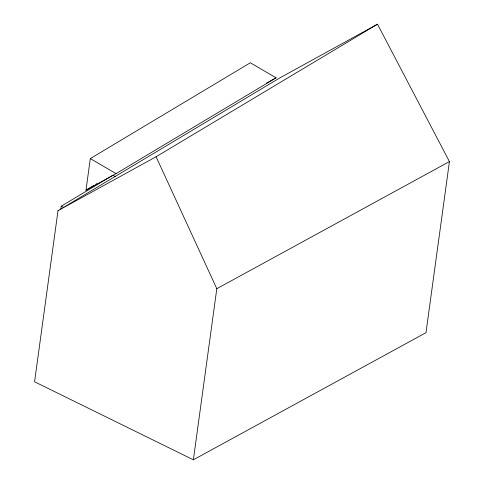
<?xml version="1.0" encoding="UTF-8"?>
<svg xmlns="http://www.w3.org/2000/svg" width="484" height="484" viewBox="0 0 484 484"><rect width="100%" height="100%" fill="white"/><g stroke="black" fill="none" stroke-linecap="round" stroke-linejoin="round"><path stroke-width="0.73" d="M58.007 210.697L34.57 381.785L193.37 459.8L425.993 332.677L449.43 161.589L377.484 24.2L279.316 78.202L58.007 210.697L156.09 156.749L377.484 24.2M60.827 209.167L61.238 206.19L112.875 175.275L115.24 176.43M85.983 190.182L90.314 158.583L250.331 62.781L276.074 77.833L116.057 173.641L85.983 190.182L93.757 185.529M193.37 459.8L216.808 288.712L156.09 156.749M95.699 184.362L97 183.587M266.267 83.23L276.074 77.833M216.808 288.712L449.43 161.589M61.238 206.19L63.604 207.352M90.314 158.583L116.057 173.641"/></g></svg>
